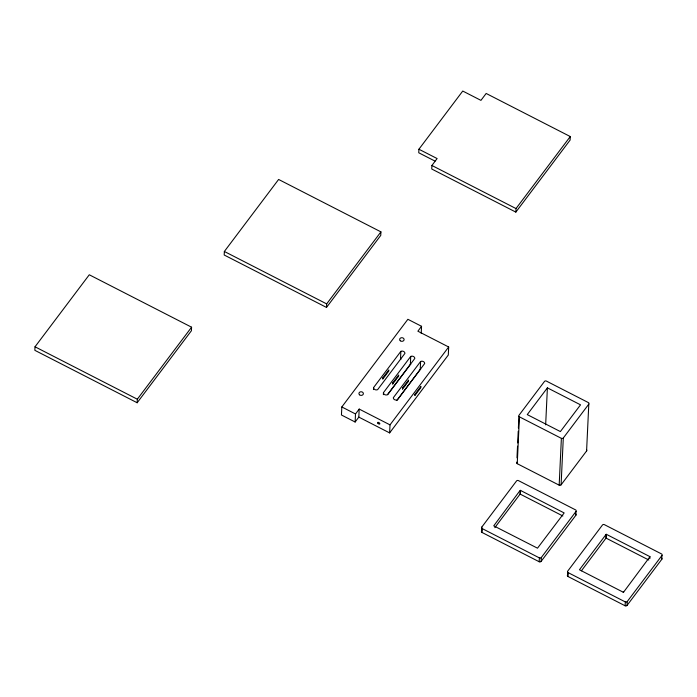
<?xml version="1.0" encoding="UTF-8"?>
<svg xmlns="http://www.w3.org/2000/svg" width="697" height="697" viewBox="0 0 697 697"><rect width="100%" height="100%" fill="white"/><g stroke="black" fill="none" stroke-linecap="round" stroke-linejoin="round"><path stroke-width="1.05" d="M35.016 346.792L34.85 350.33L137.161 402.753L191.414 330.735L191.579 327.198L89.277 274.775L35.016 346.792L137.326 399.215L137.161 402.753M224.356 251.469L224.19 255.006L326.501 307.429L380.754 235.412L380.928 231.874L278.617 179.451L224.356 251.469L326.666 303.892L326.501 307.429M421.223 333.34L421.554 326.301L407.876 319.296L341.826 406.961L341.452 415.003L355.13 422.016L358.816 417.12L359.199 409.078L390.006 424.865L389.632 432.907L358.816 417.12M355.13 422.016L355.505 413.974L359.199 409.078M373.487 389.579L373.583 387.567L400.862 351.366A2.71 2.213 2.7 0 1 403.607 351.445A2.71 2.213 2.7 0 1 404.905 353.44L377.635 389.64A2.71 2.213 2.7 0 1 374.881 389.562A2.71 2.213 2.7 0 1 373.583 387.567M383.367 394.641L383.463 392.629L410.733 356.428A2.71 2.213 2.7 0 1 413.478 356.507A2.71 2.213 2.7 0 1 414.776 358.502L387.506 394.702A2.71 2.213 2.7 0 1 384.761 394.624A2.71 2.213 2.7 0 1 383.463 392.629M400.862 351.366L400.479 359.408A2.71 2.213 2.7 0 1 400.914 359.251M418.914 149.236L437.115 158.559L431.905 165.477L431.739 169.014L515.841 212.106L570.102 140.088L570.268 136.551L486.157 93.459L480.947 100.368L462.747 91.046L418.914 149.236L418.74 152.774L435.033 161.112M387.628 394.633L410.35 364.47L410.733 356.428M396.854 400.557L420.23 369.523L420.605 361.49A2.71 2.213 2.7 0 1 423.349 361.56A2.71 2.213 2.7 0 1 424.656 363.555L397.377 399.764A2.71 2.213 2.7 0 1 394.633 399.686A2.71 2.213 2.7 0 1 393.335 397.691L420.605 361.49M421.554 326.301L417.869 331.206L448.676 346.993L448.302 355.026L389.632 432.907M481.81 527.063L481.627 530.922A1.394 1.133 2.7 0 0 482.089 532.491L539.19 561.747A1.394 1.133 2.7 0 0 541.107 561.399L575.835 515.31L576.01 511.45A1.394 1.133 2.7 0 0 575.548 509.882L518.446 480.616A1.394 1.133 2.7 0 0 516.529 480.974L481.81 527.063A1.394 1.133 2.7 0 0 482.272 528.631L482.089 532.491M515.841 212.106L516.007 208.569L570.268 136.551M516.974 457.859L517.531 446.15M517.679 442.961L518.228 431.251M518.385 428.054L518.934 416.353M517.244 463.688L519.448 416.858A1.394 1.133 2.7 0 1 518.986 415.281L544.488 381.433A1.394 1.133 2.7 0 1 546.396 381.085L588.329 402.57A1.394 1.133 2.7 0 1 588.799 404.147L586.586 450.976L561.094 484.824A1.394 1.133 2.7 0 1 559.177 485.173L517.244 463.688A1.394 1.133 2.7 0 1 516.773 462.12M494.809 527.655L519.927 494.312L520.319 490.331L564.161 512.94L537.5 548.182L493.746 525.843L520.101 490.453M562.854 515.98L520.398 494.225L520.581 490.366M539.19 561.747L539.373 557.888L482.272 528.631M545.655 424.83L547.398 387.854L580.531 404.835L560.379 431.574L527.254 414.602L547.398 387.854M541.107 561.399L541.29 557.539L576.01 511.45M559.177 485.173L561.381 438.343L519.448 416.858M561.094 484.824L563.298 437.995L588.799 404.147M567.698 572.054L567.558 574.955A1.394 1.133 2.7 0 0 568.029 576.524L625.131 605.78A1.394 1.133 2.7 0 0 627.039 605.432L661.767 559.342L661.95 555.483A1.394 1.133 2.7 0 0 661.479 553.906L604.377 524.649A1.394 1.133 2.7 0 0 602.469 524.998L567.741 571.096A1.394 1.133 2.7 0 0 568.212 572.664L568.029 576.524M581.385 570.826L605.859 538.345L606.251 534.364L606.338 538.258L648.794 560.013M625.131 605.78L625.314 601.92L568.212 572.664M627.039 605.432L627.222 601.572L661.95 555.483M649.848 558.576L649.935 556.65L606.216 534.242L579.451 569.771L623.466 592.328L649.979 556.668M137.326 399.215L191.579 327.198M326.666 303.892L380.928 231.874M390.006 424.865L448.676 346.993M519.927 494.312L520.398 494.225M605.859 538.345L606.338 538.258M623.623 592.119L623.17 592.171M431.905 165.477L516.007 208.569M341.826 406.961L355.505 413.974M410.35 364.47A2.71 2.213 2.7 0 1 410.794 364.313M420.23 369.523A2.71 2.213 2.7 0 1 420.666 369.366M586.525 449.713A1.394 1.133 2.7 0 1 586.586 450.976M563.298 437.995A1.394 1.133 2.7 0 1 561.381 438.343M575.365 513.733A1.394 1.133 2.7 0 1 575.835 515.31M541.29 557.539A1.394 1.133 2.7 0 1 539.373 557.888M627.222 601.572A1.394 1.133 2.7 0 1 625.314 601.92M661.802 558.201A1.394 1.133 2.7 0 1 661.767 559.342M382.792 377.913L382.731 379.124L388.734 371.152L388.795 369.941L382.792 377.913M392.664 382.975L392.603 384.178L398.614 376.214L398.667 375.003L392.664 382.975M402.535 388.037L402.483 389.24L408.486 381.268L408.538 380.065L402.535 388.037M414.907 394.371L414.854 395.582L420.857 387.61L420.91 386.408L414.907 394.371M400.27 340.746A2.23 1.821 2.7 0 0 404.016 340.058A2.23 1.821 2.7 0 0 401.35 337.74A2.23 1.821 2.7 0 0 400.27 340.746M359.539 394.807A2.23 1.821 2.7 0 0 363.285 394.119A2.23 1.821 2.7 0 0 360.619 391.801A2.23 1.821 2.7 0 0 359.539 394.807M377.809 423.105A1.255 0.636 37 0 0 379.665 424.055A1.255 0.636 37 0 0 378.793 422.495A1.255 0.636 37 0 0 377.809 423.105"/></g></svg>
